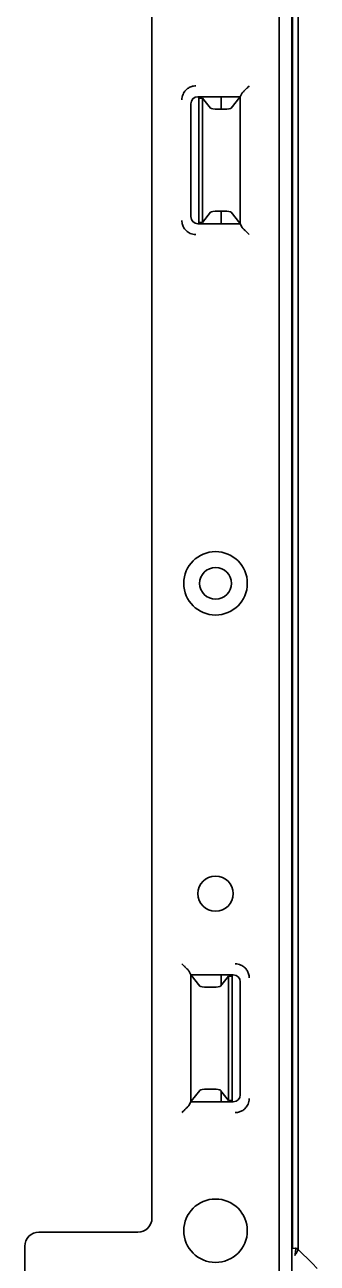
# Model space of a CAD drawing. Header units: millimetres. Extents: x -36 to 4467, y 2 to 3322.
# Drawn here: x 3055.5 to 3096.9, y 2758.6 to 2934.2 of the extents above; entities that cross this region are included whole.
import ezdxf

# ---------------------------------------------------------------- set-up
doc = ezdxf.new("R2010")
doc.units = ezdxf.units.MM
doc.layers.add('1', color=7, linetype='Continuous', true_color=0xffffff)

msp = doc.modelspace()

# ---------------------------------------------------------------- linework, layer by layer
at = {"layer": '1', "color": 7, "linetype": 'Continuous', "lineweight": 35}
for p, q in [((3093.37, 2760.74), (3093.37, 3180.24)), ((3094.17, 2760.59), (3094.17, 3180.24)), ((3091.47, 2652.04), (3091.47, 3178.04)), ((3093.27, 2546.38), (3093.27, 3159.24)), ((3073.47, 3065.04), (3073.47, 2765.04)), ((3079.96, 2924.04), (3085.97, 2924.04)), ((3083.27, 2922.27), (3083.27, 2924.04)), ((3084.69, 2922.43), (3085.91, 2923.97)), ((3085.97, 2924.04), (3086.24, 2924.58)), ((3085.97, 2906.04), (3085.97, 2924.04)), ((3078.97, 2907.04), (3078.97, 2923.04)), ((3080.11, 2923.79), (3080.11, 2906.29)), ((3080.12, 2923.86), (3080.63, 2923.86)), ((3080.63, 2906.21), (3080.63, 2923.86)), ((3080.63, 2923.86), (3081.77, 2922.43)), ((3082.76, 2922.27), (3083.7, 2922.27)), ((3080.63, 2906.21), (3081.77, 2907.65)), ((3082.76, 2907.8), (3083.7, 2907.8)), ((3083.27, 2906.04), (3083.27, 2907.8)), ((3084.69, 2907.65), (3085.91, 2906.11)), ((3085.97, 2906.04), (3079.96, 2906.04)), ((3080.12, 2906.21), (3080.63, 2906.21)), ((3085.97, 2906.04), (3086.24, 2905.49)), ((3078.97, 2799.54), (3078.7, 2800.08)), ((3078.97, 2799.54), (3078.97, 2781.54)), ((3078.97, 2799.54), (3084.98, 2799.54)), ((3080.26, 2797.93), (3079.03, 2799.47)), ((3084.32, 2799.36), (3083.17, 2797.93)), ((3083.27, 2798.05), (3083.27, 2799.54)), ((3084.83, 2799.36), (3084.32, 2799.36)), ((3084.32, 2799.36), (3084.32, 2781.71)), ((3084.83, 2781.79), (3084.83, 2799.29)), ((3082.18, 2797.77), (3081.25, 2797.77)), ((3085.97, 2798.54), (3085.97, 2782.54)), ((3080.26, 2783.15), (3079.03, 2781.61)), ((3082.18, 2783.3), (3081.25, 2783.3)), ((3084.32, 2781.71), (3083.17, 2783.15)), ((3083.27, 2781.54), (3083.27, 2783.03)), ((3084.83, 2781.71), (3084.32, 2781.71)), ((3078.97, 2781.54), (3078.7, 2780.99)), ((3084.98, 2781.54), (3078.97, 2781.54)), ((3071.47, 2763.04), (3057.47, 2763.04)), ((3055.47, 2761.04), (3055.47, 2729.04)), ((3093.8, 2760.75), (3093.27, 2760.74)), ((3096.13, 2758.63), (3094.16, 2760.6)), ((3096.13, 2758.63), (3096.86, 2757.9))]:
    msp.add_line(p, q, dxfattribs=at)
for centre, radius, start, end in [((3080.86, 2923.79), 0.75, 160.5277, 180), ((3080.86, 2906.29), 0.75, 180, 199.4723), ((3082.47, 2855.04), 4.5, 90, 270), ((3082.47, 2855.04), 4.5, 270, 90), ((3082.47, 2855.04), 2.25, 90, 270), ((3082.47, 2855.04), 2.25, 270, 90), ((3082.47, 2811.04), 2.5, 90, 270), ((3082.47, 2811.04), 2.5, 270, 90), ((3084.08, 2799.29), 0.75, 0, 19.4723), ((3084.08, 2781.79), 0.75, 340.5277, 0), ((3082.47, 2763.24), 4.5, 90, 270), ((3082.47, 2763.24), 4.5, 270, 90), ((3071.47, 2765.04), 2, 270, 0), ((3057.47, 2761.04), 2, 90, 180)]:
    msp.add_arc(centre, radius, start, end, dxfattribs=at)
for centre, major_axis, ratio, start_param, end_param in [((3079.98, 2923.02), (0.453, -0.913), 0.981173, 2.688535, 4.244197), ((3087.27, 2924.57), (-1.03, 0), 0.173648, 6.111259, 6.197244), ((3082.76, 2922.45), (1, 0), 0.176327, 3.281219, 4.712389), ((3083.7, 2922.45), (1, 0), 0.176327, 4.712389, 6.143559), ((3079.98, 2907.05), (-0.453, -0.913), 0.981173, 5.180581, 6.736243), ((3082.76, 2907.63), (1, 0), 0.176327, 1.570796, 3.001966), ((3083.7, 2907.63), (1, 0), 0.176327, 0.139626, 1.570796), ((3087.27, 2905.51), (1.03, 0), 0.173648, 3.227534, 3.313519), ((3077.68, 2800.07), (-1.03, 0), 0.173648, 3.227534, 3.313519), ((3084.97, 2798.52), (-0.453, -0.913), 0.981173, 2.038989, 3.59465), ((3081.25, 2797.95), (1, 0), 0.176327, 3.281219, 4.712389), ((3082.18, 2797.95), (1, 0), 0.176327, 4.712389, 6.143559), ((3081.25, 2783.13), (1, 0), 0.176327, 1.570796, 3.001966), ((3082.18, 2783.13), (1, 0), 0.176327, 0.139626, 1.570796), ((3084.97, 2782.55), (0.453, -0.913), 0.981173, 5.830128, 7.385789), ((3077.68, 2781.01), (1.03, 0), 0.173648, 6.111259, 6.197244)]:
    msp.add_ellipse(centre, major_axis=major_axis, ratio=ratio, start_param=start_param, end_param=end_param, dxfattribs=at)
for points, degree in [([(3077.71, 2923.58), (3077.71, 2923.73), (3077.74, 2924.01), (3077.86, 2924.38), (3078.02, 2924.69), (3078.21, 2924.93), (3078.41, 2925.13), (3078.62, 2925.28), (3078.85, 2925.4), (3079.09, 2925.5), (3079.36, 2925.56), (3079.57, 2925.58), (3079.68, 2925.58)], 3), ([(3079.68, 2904.49), (3079.53, 2904.49), (3079.25, 2904.53), (3078.88, 2904.65), (3078.58, 2904.82), (3078.34, 2905.01), (3078.15, 2905.22), (3078, 2905.43), (3077.88, 2905.65), (3077.79, 2905.9), (3077.72, 2906.17), (3077.71, 2906.38), (3077.71, 2906.49)], 3), ([(3085.26, 2801.08), (3085.41, 2801.08), (3085.69, 2801.05), (3086.06, 2800.93), (3086.36, 2800.76), (3086.6, 2800.56), (3086.79, 2800.36), (3086.94, 2800.15), (3087.06, 2799.92), (3087.16, 2799.68), (3087.22, 2799.4), (3087.24, 2799.19), (3087.24, 2799.08)], 3), ([(3087.24, 2781.99), (3087.24, 2781.84), (3087.21, 2781.56), (3087.09, 2781.19), (3086.92, 2780.89), (3086.73, 2780.64), (3086.53, 2780.45), (3086.32, 2780.3), (3086.1, 2780.17), (3085.85, 2780.08), (3085.58, 2780.01), (3085.37, 2779.99), (3085.26, 2779.99)], 3), ([(3094.15, 2760.51), (3094.13, 2760.63), (3094.07, 2760.67)], 2), ([(3094.16, 2760.6), (3094.16, 2760.6), (3094.16, 2760.6)], 2)]:
    msp.add_open_spline(points, degree=degree, dxfattribs=at)
for points, knots in [([(3086.25, 2924.6), (3086.26, 2924.6), (3086.26, 2924.61), (3086.28, 2924.62), (3086.3, 2924.64), (3086.32, 2924.66), (3086.34, 2924.69), (3086.39, 2924.73), (3086.47, 2924.81), (3086.59, 2924.93), (3086.73, 2925.07), (3086.86, 2925.21), (3086.99, 2925.33), (3087.1, 2925.45), (3087.19, 2925.53), (3087.24, 2925.58)], [0, 0, 0, 0, 0.033421, 0.067501, 0.102332, 0.138, 0.174583, 0.212157, 0.323796, 0.44808, 0.570732, 0.71217, 0.785824, 0.881767, 1, 1, 1, 1]), ([(3086.25, 2905.48), (3086.26, 2905.47), (3086.26, 2905.47), (3086.28, 2905.45), (3086.3, 2905.43), (3086.32, 2905.41), (3086.34, 2905.39), (3086.39, 2905.34), (3086.47, 2905.26), (3086.59, 2905.14), (3086.73, 2905), (3086.86, 2904.87), (3086.99, 2904.75), (3087.1, 2904.63), (3087.19, 2904.54), (3087.24, 2904.49)], [0, 0, 0, 0, 0.033421, 0.067501, 0.102332, 0.138, 0.174583, 0.212157, 0.323796, 0.44808, 0.570732, 0.71217, 0.785824, 0.881767, 1, 1, 1, 1]), ([(3078.69, 2800.1), (3078.69, 2800.1), (3078.68, 2800.11), (3078.67, 2800.12), (3078.65, 2800.14), (3078.63, 2800.16), (3078.6, 2800.19), (3078.56, 2800.23), (3078.48, 2800.31), (3078.36, 2800.43), (3078.21, 2800.57), (3078.08, 2800.71), (3077.96, 2800.83), (3077.84, 2800.95), (3077.75, 2801.03), (3077.71, 2801.08)], [0, 0, 0, 0, 0.033421, 0.067501, 0.102332, 0.138, 0.174583, 0.212157, 0.323796, 0.44808, 0.570732, 0.71217, 0.785824, 0.881767, 1, 1, 1, 1]), ([(3078.69, 2780.98), (3078.69, 2780.97), (3078.68, 2780.97), (3078.67, 2780.95), (3078.65, 2780.93), (3078.63, 2780.91), (3078.6, 2780.89), (3078.56, 2780.84), (3078.48, 2780.76), (3078.36, 2780.64), (3078.21, 2780.5), (3078.08, 2780.37), (3077.96, 2780.25), (3077.84, 2780.13), (3077.75, 2780.04), (3077.71, 2779.99)], [0, 0, 0, 0, 0.033421, 0.067501, 0.102332, 0.138, 0.174583, 0.212157, 0.323796, 0.44808, 0.570732, 0.71217, 0.785824, 0.881767, 1, 1, 1, 1]), ([(3093.8, 2760.74), (3093.8, 2760.74), (3093.8, 2760.74), (3093.81, 2760.74), (3093.81, 2760.73), (3093.82, 2760.72), (3093.82, 2760.69), (3093.82, 2760.65), (3093.82, 2760.61), (3093.82, 2760.56), (3093.82, 2760.5), (3093.81, 2760.43), (3093.8, 2760.36), (3093.8, 2760.29), (3093.78, 2760.2), (3093.77, 2760.12), (3093.76, 2760.03), (3093.74, 2759.94), (3093.73, 2759.84), (3093.71, 2759.78), (3093.71, 2759.74)], [0, 0, 0, 0, 0.000006, 0.000006, 0.062506, 0.125005, 0.187505, 0.250005, 0.312504, 0.375004, 0.437503, 0.500003, 0.562503, 0.625002, 0.687502, 0.750002, 0.812501, 0.875001, 0.9375, 1, 1, 1, 1]), ([(3094.16, 2760.6), (3094.16, 2760.6), (3094.16, 2760.6), (3094.16, 2760.6), (3094.17, 2760.59), (3094.16, 2760.57), (3094.16, 2760.55), (3094.15, 2760.52), (3094.13, 2760.48), (3094.11, 2760.44), (3094.09, 2760.39), (3094.06, 2760.33), (3094.03, 2760.27), (3093.99, 2760.21), (3093.95, 2760.14), (3093.91, 2760.06), (3093.86, 2759.99), (3093.81, 2759.91), (3093.76, 2759.83), (3093.73, 2759.77), (3093.71, 2759.74)], [0, 0, 0, 0, 0.000002, 0.000002, 0.062502, 0.125002, 0.187502, 0.250002, 0.312501, 0.375001, 0.437501, 0.500001, 0.562501, 0.625001, 0.687501, 0.750001, 0.8125, 0.875, 0.9375, 1, 1, 1, 1]), ([(3094.16, 2760.6), (3094.15, 2760.61), (3094.12, 2760.63), (3094.09, 2760.66), (3094.05, 2760.68), (3094.02, 2760.7), (3093.97, 2760.72), (3093.91, 2760.74), (3093.86, 2760.74), (3093.83, 2760.75), (3093.81, 2760.75), (3093.8, 2760.75), (3093.8, 2760.75)], [0, 0, 0, 0, 0.127081, 0.240646, 0.340691, 0.427212, 0.500209, 0.749918, 0.874931, 0.924957, 0.962478, 1, 1, 1, 1])]:
    msp.add_open_spline(points, degree=3, knots=knots, dxfattribs=at)
msp.add_rational_spline([(3094.16, 2760.6), (3094.07, 2760.7), (3093.94, 2760.75), (3093.8, 2760.74)], [1.04084697923, 0.98638317713, 0.986384340281, 1.04085046868], degree=3, dxfattribs=at)

doc.saveas('drawing.dxf')
